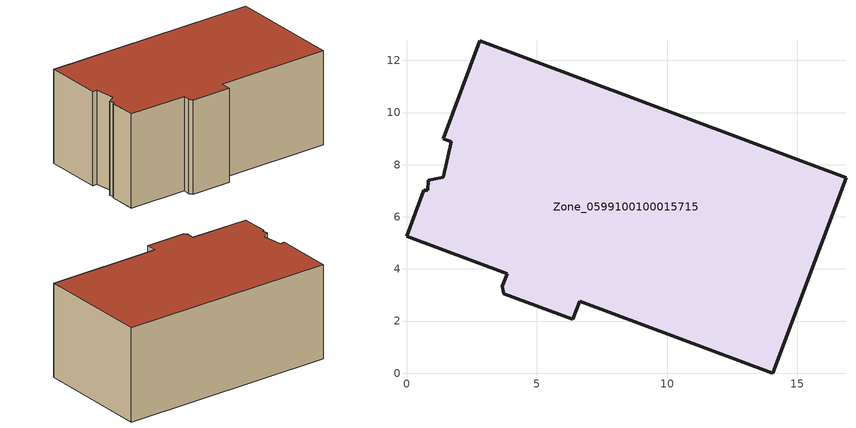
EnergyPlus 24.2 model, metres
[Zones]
Zone_0599100100015715
 floor ground (C_G): 0.84,7.39 1.41,7.52 1.71,8.89 1.4,9 2.81,12.75 16.86,7.5 14.04,0 6.64,2.76 6.38,2.06 3.74,3.05 3.67,3.34 3.86,3.81 0,5.26 0.66,7.02 0.82,7.03 z0
 wall outside (C_F): 3.86,3.81 3.67,3.34 3.74,3.05 6.38,2.06 6.64,2.76 14.04,0 16.86,7.5 2.81,12.75 1.4,9 1.71,8.89 1.41,7.52 0.84,7.39 0.82,7.03 0.66,7.02 0,5.26 3.86,3.81 z0:6.51
 roof outside (C_R): 1.41,7.52 0.84,7.39 0.82,7.03 0.66,7.02 0,5.26 3.86,3.81 3.67,3.34 3.74,3.05 6.38,2.06 6.64,2.76 14.04,0 16.86,7.5 2.81,12.75 1.4,9 1.71,8.89 z6.51
[BUILDING]
Pand.0599100100015715: North Axis=0; Terrain=City; Loads Convergence Tolerance Value=0.04; Temperature Convergence Tolerance Value=0.4; Solar Distribution=FullExterior; Maximum Number of Warmup Days=25; Minimum Number of Warmup Days=1
[Site:Location]
Rotterdam.The.Hague.AP_ZH_NLD Design_Conditions: Latitude=51.96; Longitude=4.45; Time Zone=1; Elevation=-4.5
[SITE:GROUNDTEMPERATURE:BUILDINGSURFACE]
18, 18, 18, 18, 18, 18, 18, 18, 18, 18, 18, 18
[MATERIAL] Thermal Absorptance=0.9; Solar Absorptance=0.7; Visible Absorptance=0.7
Name | Roughness | Thickness | Conductivity | Density | Specific Heat
G.D.2015-2018 | MediumSmooth | 0.15 | 0.0428571 | 540 | 1210
F.D.2015-2018 | Rough | 0.3 | 0.0666667 | 1920 | 840
R.D.2015-2018 | MediumRough | 0.2 | 0.0333333 | 1500 | 1000
[CONSTRUCTION]
C_G: G.D.2015-2018
C_F: F.D.2015-2018
C_R: R.D.2015-2018
[ZONE]
Zone_0599100100015715: Type=1; Multiplier=1; Ceiling Height=Autocalculate; Volume=Autocalculate; Floor Area=autocalculate; Part of Total Floor Area=Yes
[ZONEINFILTRATION:DESIGNFLOWRATE]
Infil_Zone_0599100100015715: Zone or ZoneList or Space or SpaceList=Zone_0599100100015715; Schedule=AlwaysOn; Design Flow Rate Calculation Method=Flow/Area; Flow Rate per Floor Area=0.0021; Constant Term Coefficient=1; Temperature Term Coefficient=0; Velocity Term Coefficient=0; Velocity Squared Term Coefficient=0
[HVACTEMPLATE:ZONE:IDEALLOADSAIRSYSTEM]
Zone_0599100100015715: Maximum Heating Supply Air Temperature=50; Minimum Cooling Supply Air Temperature=13; Maximum Heating Supply Air Humidity Ratio=0.0156; Minimum Cooling Supply Air Humidity Ratio=0.0077; Heating Limit=NoLimit; Cooling Limit=NoLimit; Dehumidification Control Type=ConstantSensibleHeatRatio; Cooling Sensible Heat Ratio=0.7; Dehumidification Setpoint=60; Humidification Control Type=None; Humidification Setpoint=30; Outdoor Air Method=None; Outdoor Air Flow Rate per Person=0.00944; Outdoor Air Flow Rate per Zone Floor Area=0; Outdoor Air Flow Rate per Zone=0; Demand Controlled Ventilation Type=None; Outdoor Air Economizer Type=NoEconomizer; Heat Recovery Type=None; Sensible Heat Recovery Effectiveness=0.7; Latent Heat Recovery Effectiveness=0.65
[ZONECONTROL:THERMOSTAT]
ThermostatControl_Zone_0599100100015715: Zone or ZoneList=Zone_0599100100015715; Control Type Schedule=DualSetpointControlType; Control 1=Thermostat_Zone_0599100100015715; Temperature Difference Between Cutout And Setpoint=0
[THERMOSTATSETPOINT:DUALSETPOINT]
Thermostat_Zone_0599100100015715: Heating Setpoint Temperature Schedule=HeatingSetpoint_Zone_0599100100015715; Cooling Setpoint Temperature Schedule=CoolingSetpoint_Zone_0599100100015715
[SCHEDULE:COMPACT]
HeatingSetpoint_Zone_0599100100015715: Through: 12/31, For: AllDays, Until: 24:00, 21
CoolingSetpoint_Zone_0599100100015715: Through: 12/31, For: AllDays, Until: 24:00, 24
DualSetpointControlType: Through: 12/31, For: AllDays, Until: 24:00, 4
AlwaysOn: Through: 12/31, For: AllDays, Until: 24:00, 1
